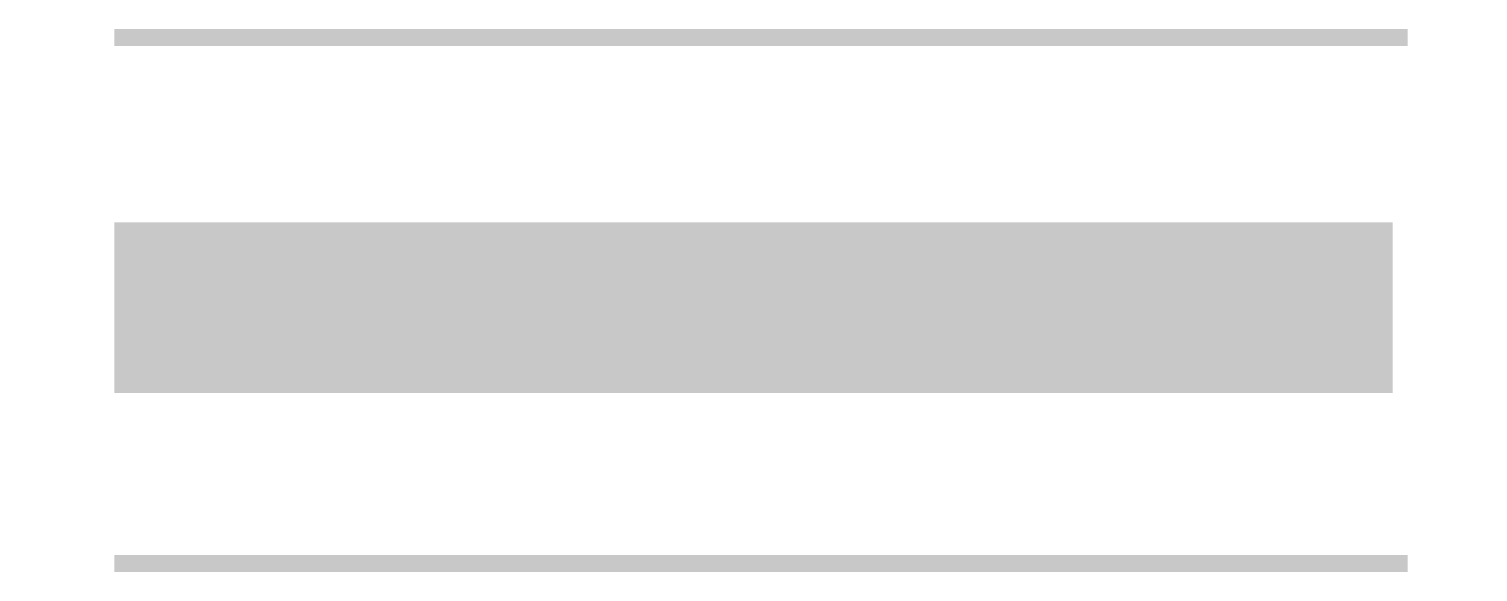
# Model space of a CAD drawing. Extents: x -0.5 to 8, y -0.05 to 3.13.
import ezdxf

# ---------------------------------------------------------------- set-up
doc = ezdxf.new("R2010")
doc.units = 0
doc.header["$MEASUREMENT"] = 0
doc.layers.get('0').update_dxf_attribs({"linetype": 'CONTINUOUS'})

msp = doc.modelspace()

# ---------------------------------------------------------------- linework, layer by layer
for points, const_width in [([(0, 3.0847), (1.9808, 3.0847), (3.5923, 3.0847), (5.0695, 3.0847), (6.446, 3.0847), (7.5875, 3.0847)], 0.1), ([(0, 1.5), (7.5, 1.5)], 1), ([(0, 0), (1.9808, 0), (3.5923, 0), (5.0695, 0), (6.446, 0), (7.5875, 0)], 0.1)]:
    msp.add_lwpolyline(points, dxfattribs=dict(const_width=const_width))

doc.saveas('drawing.dxf')
